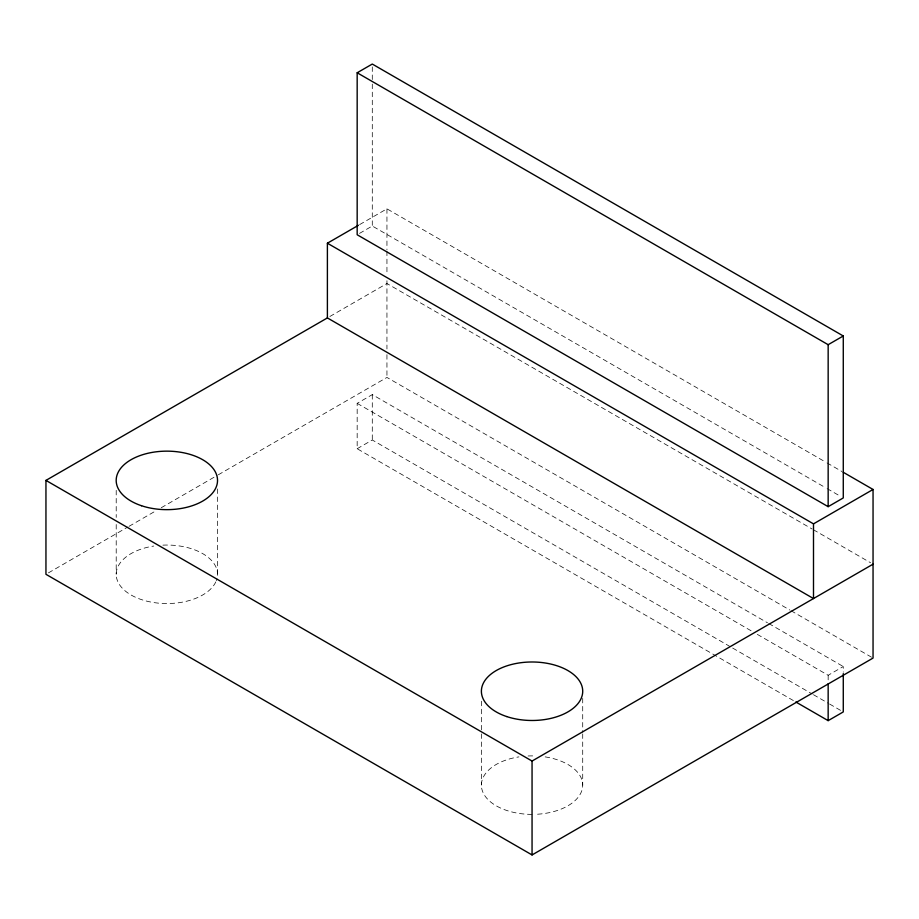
<?xml version="1.0" encoding="UTF-8"?>
<svg xmlns="http://www.w3.org/2000/svg" width="919" height="919" viewBox="0 0 919 919"><rect width="100%" height="100%" fill="white"/><g stroke="black" fill="none" stroke-linecap="round" stroke-linejoin="round"><path stroke-width="0.69" stroke-dasharray="4.59 3.45" d="M359.651 224.581L386.945 208.831L825.802 462.2M359.501 233.403L372.287 226.017L825.871 487.897M329.875 316.481L386.945 283.523L812.132 529.011M48.431 572.87L127.787 527.047M129.028 526.334L155.07 511.297M161.273 507.725L217.068 475.502M218.308 474.79L386.945 377.433L789.754 609.986M793.361 700.554L357.169 448.725L357.169 403.349L372.287 394.619L767.468 622.772M357.169 448.725L372.287 439.994L731.432 647.344M757.325 634.374L828.157 675.27L843.274 666.539L843.274 672.214M827.054 462.923L841.965 471.527M827.123 488.609L840.793 496.501M813.372 529.723L870.569 562.738M790.995 610.698L871.809 657.361M768.709 623.496L843.274 666.539M357.169 403.349L752.351 631.502M732.673 648.067L812.201 693.983M813.453 694.707L828.364 703.311M829.604 704.034L843.274 711.926M828.157 675.27L828.157 680.945M582.715 698.348L582.715 732.5M582.715 733.913L582.715 785.136M481.395 701.197L481.395 732.5M481.395 733.913L481.395 785.136M386.945 208.831L386.945 249.704M386.945 251.105L386.945 275.068M386.945 280.709L386.945 348.979M386.945 354.665L386.945 377.433M372.287 66.915L372.287 82.687M372.287 84.111L372.287 226.017M372.287 394.619L372.287 439.994M217.527 488.942L217.527 574.306M116.208 490.355L116.208 517.397M116.208 524.508L116.208 574.306M162.904 545.139A50.66 29.247 0 0 1 216.333 580.636M215.804 581.876A50.66 29.247 0 0 1 131.049 594.984A50.66 29.247 0 0 1 153.76 546.047M545.162 756.888A50.66 29.247 0 0 1 582.439 788.203A50.66 29.247 0 0 1 534.686 814.349M532.055 814.383A50.66 29.247 0 0 1 481.82 788.95A50.66 29.247 0 0 1 518.936 756.888M528.092 755.981A50.66 29.247 0 0 1 536.018 755.981"/><path stroke-width="1.38" d="M357.169 72.773L372.287 64.054L843.274 335.975L843.274 497.937L828.157 506.668L357.169 234.747L357.169 72.773L828.157 344.694L843.274 335.975M327.394 243.213L813.499 523.864L813.499 598.556L327.394 317.917L327.394 243.213L358.41 225.304M843.217 472.251L873.05 489.471L873.05 658.073L532.055 854.946L45.95 574.306L45.95 480.396L327.394 317.917M813.499 523.864L873.05 489.471M45.95 480.396L532.055 761.047L873.05 564.174M795.843 701.99L828.157 720.645L843.274 711.926L843.274 673.627M828.157 344.694L828.157 506.668M828.157 683.782L828.157 720.645M532.055 761.047L532.055 854.946M141.537 505.737A50.66 29.247 0 0 0 217.527 480.396A50.66 29.247 0 0 0 141.537 455.066A50.66 29.247 0 0 0 141.537 505.737M506.725 716.567A50.66 29.247 0 0 0 582.715 691.237A50.66 29.247 0 0 0 506.725 665.907A50.66 29.247 0 0 0 506.725 716.567"/></g></svg>
